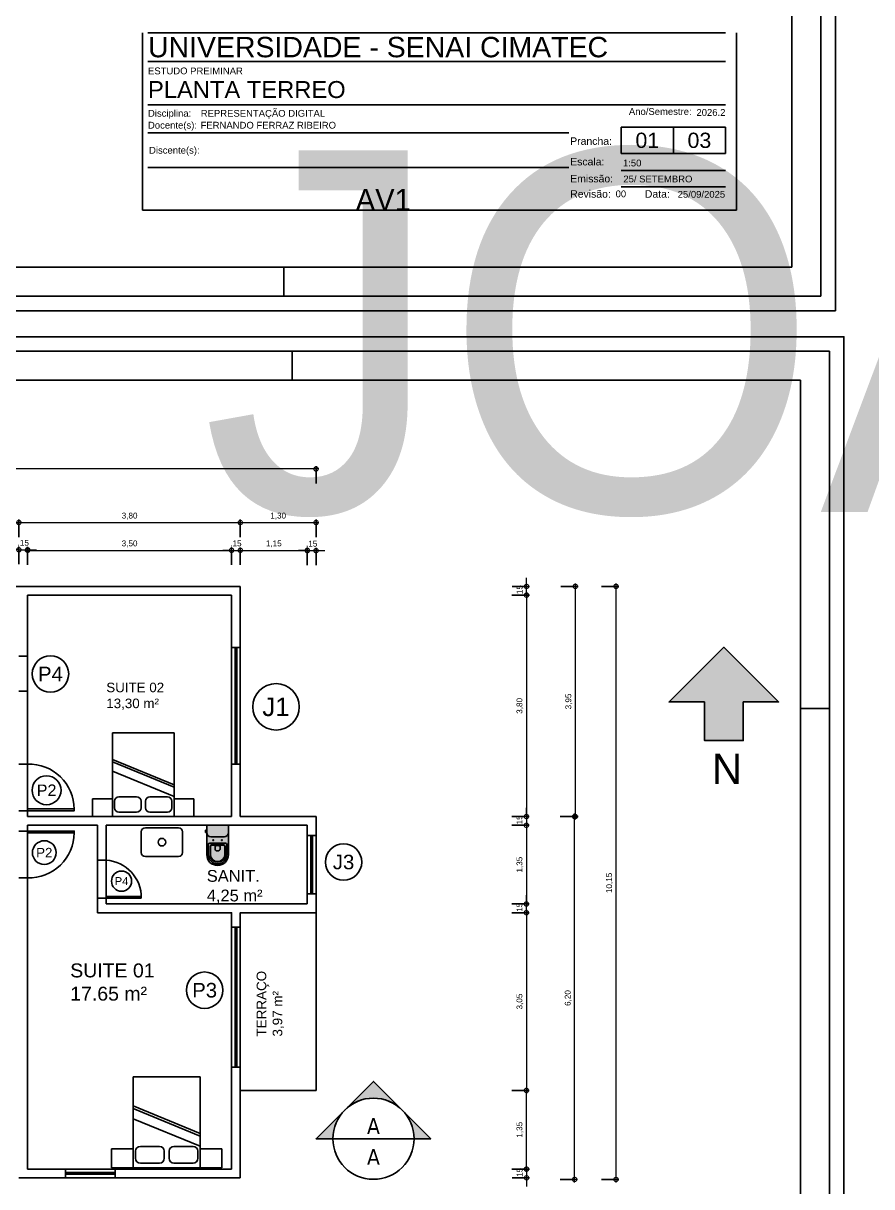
# Model space of a CAD drawing. Header units: metres. Extents: x 0 to 327, y 17 to 88.
# Drawn here: x 142.46 to 157.02, y 29.75 to 49.72 of the extents above; entities that cross this region are included whole.
import ezdxf
from ezdxf.enums import TextEntityAlignment as Align

# ---------------------------------------------------------------- set-up
doc = ezdxf.new("R2018")
doc.units = ezdxf.units.M
doc.header["$LTSCALE"] = 0.5
doc.linetypes.add('DIVIDE', pattern=[31.75, 12.7, -6.35, 0, -6.35, 0, -6.35])
doc.layers.add('0_MRG_AUX', color=7, linetype='Continuous', true_color=0xecbcd1, plot=False)
doc.layers.add('CAR_0', color=7, linetype='Continuous', true_color=0xff6b00, plot=False)
doc.layers.add('ARQ_COTA_AZUL', color=5, linetype='Continuous', lineweight=20, true_color=0x0000ff)
for name, color, linetype in [('ARQ_MOB 01', 1, 'Continuous'), ('ARQ_PROJ SUP', 1, 'DIVIDE'), ('ARQ_SAN 01', 1, 'Continuous'), ('ARQ_SAN 02', 2, 'Continuous'), ('ARQ_SIMB 01', 1, 'Continuous'), ('ARQ_TXT 01', 1, 'Continuous'), ('CAR_LINHAS_CINZA', 8, 'Continuous'), ('CAR_LINHAS_DESTAQUE', 3, 'Continuous'), ('CAR_TEXTO_CINZA', 8, 'Continuous'), ('CAR_TEXTO_PRETO', 1, 'Continuous'), ('DENTRO ESQUAD', 2, 'Continuous'), ('FORA ESQUAD', 30, 'Continuous'), ('MRG_EXTERNA', 1, 'Continuous'), ('MRG_INTERNA', 2, 'Continuous'), ('PAREDE', 5, 'Continuous'), ('SIMB_01', 1, 'Continuous'), ('SIMB_02', 2, 'Continuous'), ('SIMB_PREENCHIMENTO', 253, 'Continuous'), ('SIMB_TXT', 1, 'Continuous')]:
    doc.layers.add(name, color=color, linetype=linetype)
doc.styles.add('Annot_2.0mm', font='arial.ttf', dxfattribs={"height": 2})
doc.styles.add('Annot_3.5mm', font='arial.ttf', dxfattribs={"height": 3.5})
doc.styles.add('Arial', font='arial.ttf')
doc.styles.add('cota', font='arial.ttf')
doc.styles.add('SIMB', font='arial.ttf')
doc.styles.get("Standard").update_dxf_attribs({"font": 'arial.ttf'})
doc.styles.add('Tahoma', font='tahoma.ttf')
doc.dimstyles.new('Info 01 - annot', dxfattribs={"dimtxt": 2, "dimasz": 3, "dimexe": 1, "dimexo": 1, "dimgap": 1, "dimtad": 1, "dimzin": 4, "dimtxsty": 'cota', "dimblk": 'DOTSMALL', "dimcen": 2, "dimdle": 1, "dimclrd": 256, "dimclre": 256, "dimclrt": 1, "dimazin": 2, "dimtfac": 0.09, "dimtix": 1, "dimtmove": 2, "dimatfit": 2, "dimfxl": 5, "dimfxlon": 1, "dimtolj": 1, "dimtzin": 4, "dimlwd": -1, "dimarcsym": 1})

# ---------------------------------------------------------------- blocks, each defined once
blk = doc.blocks.new('FORMATO_A2mmD')
at = {"layer": '0_MRG_AUX'}
blk.add_lwpolyline([(5, -5), (5, 425), (-599, 425), (-599, -5)], close=True, dxfattribs=at)
at = {"layer": 'MRG_EXTERNA'}
blk.add_lwpolyline([(0, 0), (0, 420), (-594, 420), (-594, 0)], close=True, dxfattribs=at)
at = {"layer": 'MRG_INTERNA'}
for p, q in [((-185, 410), (-185, 420)), ((-185, 410), (-185, 420)), ((-10, 297), (0, 297)), ((-185, 10), (-185, 0)), ((-185, 10), (-185, 0))]:
    blk.add_line(p, q, dxfattribs=at)
blk.add_lwpolyline([(-569, 410), (-569, 10), (-10, 10), (-10, 410)], close=True, dxfattribs=at)
blk = doc.blocks.new('carimbo')
at = {"layer": 'CAR_0'}
for p, q in [((-0.175, 0), (-0.175, 0.05225)), ((0, 0), (0, 0.05225)), ((-0.175, 0), (0, 0))]:
    blk.add_line(p, q, dxfattribs=at)
at = {"layer": 'CAR_LINHAS_CINZA'}
for p, q in [((-0.17336, 0.05225), (-0.00329, 0.05225)), ((-0.17336, 0.04375), (-0.00329, 0.04375)), ((-0.00329, 0.031), (-0.17336, 0.031)), ((-0.04936, 0.02275), (-0.17336, 0.02275)), ((-0.04936, 0.0125), (-0.17336, 0.0125))]:
    blk.add_line(p, q, dxfattribs=at)
at = {"layer": 'CAR_LINHAS_DESTAQUE'}
for p, q in [((-0.00329, 0.02443), (-0.03396, 0.02443)), ((-0.03396, 0.01665), (-0.03396, 0.02443)), ((-0.01862, 0.01665), (-0.01862, 0.02443)), ((-0.00329, 0.01665), (-0.00329, 0.02443)), ((-0.00329, 0.01665), (-0.03396, 0.01665))]:
    blk.add_line(p, q, dxfattribs=at)
at = {"layer": 'CAR_TEXTO_CINZA'}
for p, q in [((-0.00329, 0.01165), (-0.03396, 0.01165)), ((-0.00329, 0.00685), (-0.03396, 0.00685))]:
    blk.add_line(p, q, dxfattribs=at)
at = {"layer": 'CAR_TEXTO_CINZA', "style": 'Arial'}
for s, height, p in [('Disciplina:', 0.002, (-0.17336, 0.0275)), ('Ano/Semestre:', 0.002, (-0.03171, 0.02803)), ('Docente(s):', 0.002, (-0.17336, 0.024)), ('Prancha: ', 0.0022, (-0.049, 0.01921)), ('Escala:', 0.0022, (-0.049, 0.01315)), ('Emissão:', 0.0022, (-0.049, 0.00815)), ('Revisão: ', 0.0022, (-0.049, 0.00365)), ('Data:', 0.0022, (-0.02701, 0.00365))]:
    blk.add_text(s, height=height, dxfattribs=at).set_placement(p)
blk.add_text('Discente(s):', height=0.002, dxfattribs=at).set_placement((-0.17305, 0.01762), align=Align.MIDDLE_LEFT)
at = {"layer": 'CAR_TEXTO_CINZA', "style": 'Arial', "flags": 8}
blk.add_attdef('FASE', (-0.17336, 0.04), '', height=0.002, dxfattribs=at)
blk.add_attdef('A/S', text='', height=0.002, dxfattribs=at).set_placement((-0.00329, 0.02776), align=Align.RIGHT)
at = {"layer": 'CAR_TEXTO_PRETO', "lineweight": 30, "flags": 104}
blk.add_attdef('TITULO_01', text='', height=0.003, dxfattribs=at).set_placement((-0.11218, 0.00625), align=Align.MIDDLE_CENTER)
at = {"layer": 'CAR_TEXTO_PRETO', "linetype": 'Continuous', "style": 'Arial', "flags": 8}
for tag, p, height in [('IES-CURSO', (-0.17336, 0.045), 0.006), ('NOME', (-0.17336, 0.033), 0.005)]:
    blk.add_attdef(tag, p, '', height=height, dxfattribs=at)
at = {"layer": 'CAR_TEXTO_PRETO', "style": 'Arial', "flags": 8}
for tag, p in [('DISCIPLINA', (-0.15782, 0.0275)), ('DOCENTE', (-0.15788, 0.024)), ('DATAEMISSÃO', (-0.03335, 0.00815)), ('REVN', (-0.03563, 0.00379))]:
    blk.add_attdef(tag, p, '', height=0.002, dxfattribs=at)
for tag, p in [('NUM', (-0.02629, 0.02054)), ('TOT', (-0.01095, 0.02054))]:
    blk.add_attdef(tag, text='', height=0.0045, dxfattribs=at).set_placement(p, align=Align.MIDDLE_CENTER)
at = {"layer": 'CAR_TEXTO_PRETO', "lineweight": 30, "flags": 104}
blk.add_attdef('DISCENTE', text='', height=0.002, dxfattribs=at).set_placement((-0.15757, 0.01762), align=Align.MIDDLE_LEFT)
at = {"layer": 'CAR_TEXTO_PRETO', "style": 'Arial'}
blk.add_attdef('ESCALA', (-0.03346, 0.01285), '', height=0.002, dxfattribs=at)
at = {"layer": 'CAR_TEXTO_PRETO', "style": 'Arial', "flags": 8}
blk.add_attdef('REVDATA', text='', height=0.002, dxfattribs=at).set_placement((-0.00337, 0.00365), align=Align.RIGHT)
blk = doc.blocks.new('_DotSmall')
at = {"color": 0, "linetype": 'ByBlock', "const_width": 0.5}
blk.add_lwpolyline([(-0.0625, 0, 1), (0.0625, 0, 1)], format="xyb", close=True, dxfattribs=at)
blk = doc.blocks.new('*D103')
at = {"layer": 'ARQ_COTA_AZUL', "lineweight": -2, "transparency": 16777216}
for p, q in [((133.381, 27.709), (133.381, 26.959)), ((147.481, 27.709), (147.481, 26.959))]:
    blk.add_line(p, q, dxfattribs=at)
at = {"layer": 'ARQ_COTA_AZUL', "transparency": 16777216}
blk.add_line((133.256, 27.084), (147.606, 27.084), dxfattribs=at)
at = {"layer": 'ARQ_COTA_AZUL', "transparency": 16777216, "xscale": 0.375, "yscale": 0.375, "zscale": 0.375, "rotation": 180}
blk.add_blockref('_DotSmall', (133.381, 27.084), dxfattribs=at)
at = {"layer": 'ARQ_COTA_AZUL', "transparency": 16777216, "xscale": 0.375, "yscale": 0.375, "zscale": 0.375}
blk.add_blockref('_DotSmall', (147.481, 27.084), dxfattribs=at)
at = {"layer": 'ARQ_COTA_AZUL', "color": 1, "transparency": 16777216, "insert": (140.431, 27.359), "char_height": 0.25, "attachment_point": 5, "style": 'cota'}
blk.add_mtext('\\A1;14,10', dxfattribs=at)
blk = doc.blocks.new('COD_ESQ')
at = {"layer": 'SIMB_02'}
blk.add_circle((0, 0), 2.5, dxfattribs=at)
at = {"layer": 'SIMB_TXT', "style": 'SIMB'}
blk.add_attdef('CDESQ', text='', height=2, dxfattribs=at).set_placement((0, 0), align=Align.MIDDLE_CENTER)
blk = doc.blocks.new('*U30')
h = blk.add_hatch(color=256)
edge = h.paths.add_edge_path()
edge.add_line((-6.35, 0), (-8.98, 0))
edge.add_line((-8.98, 0), (0, 8.98))
edge.add_line((0, 8.98), (8.98, 0))
edge.add_line((8.98, 0), (6.35, 0))
edge.add_arc((0, 0), 6.35, 0, 180)
blk.add_line((-6.35, 0), (6.35, 0))
for points in [[(-6.35, 0), (-8.98, 0), (0, 8.98), (8.98, 0), (6.35, 0, 1)], [(4.49, 4.49, 0.414214), (-4.49, 4.49), (0, 8.98), (4.49, 4.49)]]:
    blk.add_lwpolyline(points, format="xyb", close=True)
blk.add_circle((0, 0), 6.35)
at = {"style": 'Tahoma', "flags": 8}
blk.add_attdef('NÚMEROVISTA', text='', height=2.5, dxfattribs=at).set_placement((0, 0), align=Align.BOTTOM_CENTER)
blk.add_attdef('NÚMERODEFOLHAS', text='', height=2.5, dxfattribs=at).set_placement((0, -1.59), align=Align.TOP_CENTER)
blk = doc.blocks.new('norte')
at = {"layer": 'SIMB_PREENCHIMENTO'}
blk.add_hatch(color=256, dxfattribs=at).paths.add_polyline_path([(-6.36, -6.36), (-2.25, -6.36), (-2.25, -10.86), (2.25, -10.86), (2.25, -6.36), (6.36, -6.36), (0, 0)])
at = {"layer": 'SIMB_01'}
blk.add_lwpolyline([(-2.25, -6.36), (-6.36, -6.36), (0, 0), (6.36, -6.36), (2.25, -6.36), (2.25, -10.86), (-2.25, -10.86)], close=True, dxfattribs=at)
at = {"layer": 'SIMB_01', "insert": (-1.4, -12.39), "char_height": 3.5, "width": 3.7, "attachment_point": 1, "style": 'Annot_3.5mm'}
blk.add_mtext('N', dxfattribs=at)
blk = doc.blocks.new('CAMA 180')
at = {"layer": 'ARQ_MOB 01'}
for p, q in [((0.4, 1.15), (0, 1.15)), ((0, 0.7), (0, 1.15)), ((0.4, 0.7), (0.4, 1.15)), ((1.9, 0.7), (0, 0.7)), ((0, 0.7), (0, -0.7)), ((0.1, 0.15), (0.1, 0.55)), ((0.2, 0.65), (0.35, 0.65)), ((0.45, 0.15), (0.45, 0.55)), ((0.452, -0.7), (1.026, 0.7)), ((0.665, -0.7), (1.239, 0.7)), ((0.718, -0.7), (1.292, 0.7)), ((1.9, -0.7), (1.9, 0.7)), ((1.9, 0.7), (1.9, -0.7)), ((0.2, 0.05), (0.35, 0.05)), ((0.1, -0.15), (0.1, -0.55)), ((0.2, -0.05), (0.35, -0.05)), ((0.45, -0.15), (0.45, -0.55)), ((0, -0.7), (1.9, -0.7)), ((0, -0.7), (0, -1.15)), ((0.2, -0.65), (0.35, -0.65)), ((0.4, -0.7), (0.4, -1.15)), ((0, -1.15), (0.4, -1.15))]:
    blk.add_line(p, q, dxfattribs=at)
for centre, start, end in [((0.2, 0.55), 90, 180), ((0.35, 0.55), 0, 90), ((0.2, 0.15), 180, 270), ((0.35, 0.15), 270, 0), ((0.2, -0.15), 90, 180), ((0.35, -0.15), 0, 90), ((0.2, -0.55), 180, 270), ((0.35, -0.55), 270, 0)]:
    blk.add_arc(centre, 0.1, start, end, dxfattribs=at)
blk = doc.blocks.new('VASO_BELL')
at = {"true_color": 0xffffff}
h = blk.add_hatch(color=7, dxfattribs=at)
h.dxf.hatch_style = 1
edge = h.paths.add_edge_path()
edge.add_line((0, 0), (0.37, 0))
edge.add_line((0.37, 0), (0.37, -0.126))
edge.add_line((0.37, -0.126), (0.37, -0.505))
edge.add_arc((0.185, -0.505), 0.185, 180, 360, ccw=False)
edge.add_line((0, -0.505), (0, -0.126))
edge.add_line((0, -0.126), (0, 0))
h = blk.add_hatch(color=7, dxfattribs=at)
h.dxf.hatch_style = 1
h.paths.add_polyline_path([(-0.007, -0.086), (-0.022, -0.086), (-0.022, -0.121), (-0.007, -0.121)])
h = blk.add_hatch(color=7, dxfattribs=at)
h.dxf.hatch_style = 1
h.paths.add_polyline_path([(0, -0.089), (-0.007, -0.089), (-0.007, -0.117), (0, -0.117)])
at = {"layer": 'ARQ_SAN 01'}
for p, q in [((0.056, -0.361), (0.056, -0.505)), ((0.062, -0.361), (0.062, -0.505)), ((0.082, -0.336), (0.288, -0.336)), ((0.082, -0.342), (0.288, -0.342)), ((0.141, -0.353), (0.141, -0.406)), ((0.229, -0.353), (0.229, -0.406)), ((0.308, -0.361), (0.308, -0.505)), ((0.314, -0.361), (0.314, -0.505))]:
    blk.add_line(p, q, dxfattribs=at)
for centre in [(0.11, -0.255), (0.26, -0.255)]:
    blk.add_circle(centre, 0.0075, dxfattribs=at)
for centre, radius, start, end in [((0.082, -0.361), 0.025, 90, 180), ((0.082, -0.361), 0.019, 90, 180), ((0.191, -0.592), 0.244, 91.4264, 101.8331), ((0.179, -0.592), 0.244, 78.1669, 88.5736), ((0.288, -0.361), 0.025, 0, 90), ((0.288, -0.361), 0.019, 0, 90), ((0.185, -0.505), 0.129, 179.7773, 0.2227), ((0.185, -0.499), 0.123, 182.6006, 357.3994), ((0.168, -0.406), 0.027, 180, 229.1678), ((0.185, -0.386), 0.053, 229.1678, 310.8322), ((0.202, -0.406), 0.027, 310.8322, 0)]:
    blk.add_arc(centre, radius, start, end, dxfattribs=at)
at = {"layer": 'ARQ_SAN 02'}
for p, q in [((0, 0), (0, -0.126)), ((0, 0), (0.37, 0)), ((0.37, 0), (0.37, -0.126)), ((-0.022, -0.086), (-0.007, -0.086)), ((-0.022, -0.121), (-0.022, -0.086)), ((-0.022, -0.121), (-0.007, -0.121)), ((-0.007, -0.121), (-0.007, -0.086)), ((0, -0.089), (-0.007, -0.089)), ((0, -0.117), (-0.007, -0.117)), ((0, -0.505), (0, -0.126)), ((0.301, -0.195), (0.069, -0.195)), ((0.37, -0.505), (0.37, -0.126)), ((0.026, -0.331), (0.026, -0.505)), ((0.051, -0.306), (0.319, -0.306)), ((0.344, -0.331), (0.344, -0.505))]:
    blk.add_line(p, q, dxfattribs=at)
for centre, radius, start, end in [((0.069, -0.126), 0.069, 180, 270), ((0.301, -0.126), 0.069, 270, 0), ((0.051, -0.331), 0.025, 90, 180), ((0.319, -0.331), 0.025, 0, 90), ((0.185, -0.505), 0.185, 180, 0), ((0.185, -0.505), 0.159, 180, 0)]:
    blk.add_arc(centre, radius, start, end, dxfattribs=at)
blk = doc.blocks.new('PIA')
at = {"layer": 'ARQ_MOB 01'}
for p, q in [((-0.35, 0.2), (-0.35, -0.2)), ((-0.05, 0.25), (-0.3, 0.25)), ((0, 0.2), (0, -0.2)), ((-0.05, -0.25), (-0.3, -0.25))]:
    blk.add_line(p, q, dxfattribs=at)
blk.add_circle((-0.175, 0), 0.0461, dxfattribs=at)
for centre, start, end in [((-0.3, 0.2), 90, 180), ((-0.05, 0.2), 0, 90), ((-0.3, -0.2), 180, 270), ((-0.05, -0.2), 270, 0)]:
    blk.add_arc(centre, 0.05, start, end, dxfattribs=at)
blk = doc.blocks.new('*D124')
at = {"layer": 'ARQ_COTA_AZUL', "transparency": 16777216}
for p, q in [((151.094, 30.056), (151.094, 30.206)), ((151.094, 30.056), (151.094, 29.906)), ((151.094, 29.906), (151.094, 29.756))]:
    blk.add_line(p, q, dxfattribs=at)
at = {"layer": 'ARQ_COTA_AZUL', "lineweight": -2, "transparency": 16777216}
for p, q in [((150.844, 30.056), (151.144, 30.056)), ((150.844, 29.906), (151.144, 29.906))]:
    blk.add_line(p, q, dxfattribs=at)
at = {"layer": 'ARQ_COTA_AZUL', "transparency": 16777216, "xscale": 0.15, "yscale": 0.15, "zscale": 0.15}
for p, rotation in [((151.094, 30.056), 270), ((151.094, 29.906), 90)]:
    blk.add_blockref('_DotSmall', p, dxfattribs=dict(at, rotation=rotation))
at = {"layer": 'ARQ_COTA_AZUL', "color": 1, "transparency": 16777216, "insert": (150.984, 29.981), "char_height": 0.1, "attachment_point": 5, "rotation": 90, "style": 'cota'}
blk.add_mtext('\\A1;,15', dxfattribs=at)
blk = doc.blocks.new('*D114')
at = {"layer": 'ARQ_COTA_AZUL', "lineweight": -2, "transparency": 16777216}
for p, q in [((150.841, 31.406), (151.141, 31.406)), ((150.841, 30.056), (151.141, 30.056))]:
    blk.add_line(p, q, dxfattribs=at)
at = {"layer": 'ARQ_COTA_AZUL', "transparency": 16777216}
blk.add_line((151.091, 30.006), (151.091, 31.456), dxfattribs=at)
at = {"layer": 'ARQ_COTA_AZUL', "transparency": 16777216, "xscale": 0.15, "yscale": 0.15, "zscale": 0.15}
for p, rotation in [((151.091, 31.406), 90), ((151.091, 30.056), 270)]:
    blk.add_blockref('_DotSmall', p, dxfattribs=dict(at, rotation=rotation))
at = {"layer": 'ARQ_COTA_AZUL', "color": 1, "transparency": 16777216, "insert": (150.981, 30.731), "char_height": 0.1, "attachment_point": 5, "rotation": 90, "style": 'cota'}
blk.add_mtext('\\A1;1,35', dxfattribs=at)
blk = doc.blocks.new('*D115')
at = {"layer": 'ARQ_COTA_AZUL', "lineweight": -2, "transparency": 16777216}
for p, q in [((150.841, 34.456), (151.141, 34.456)), ((150.841, 31.406), (151.141, 31.406))]:
    blk.add_line(p, q, dxfattribs=at)
at = {"layer": 'ARQ_COTA_AZUL', "transparency": 16777216}
blk.add_line((151.091, 34.506), (151.091, 31.356), dxfattribs=at)
at = {"layer": 'ARQ_COTA_AZUL', "transparency": 16777216, "xscale": 0.15, "yscale": 0.15, "zscale": 0.15}
for p, rotation in [((151.091, 34.456), 90), ((151.091, 31.406), 270)]:
    blk.add_blockref('_DotSmall', p, dxfattribs=dict(at, rotation=rotation))
at = {"layer": 'ARQ_COTA_AZUL', "color": 1, "transparency": 16777216, "insert": (150.981, 32.931), "char_height": 0.1, "attachment_point": 5, "rotation": 90, "style": 'cota'}
blk.add_mtext('\\A1;3,05', dxfattribs=at)
blk = doc.blocks.new('*D116')
at = {"layer": 'ARQ_COTA_AZUL', "transparency": 16777216}
for p, q in [((151.091, 34.606), (151.091, 34.756)), ((151.091, 34.456), (151.091, 34.606)), ((151.091, 34.456), (151.091, 34.306))]:
    blk.add_line(p, q, dxfattribs=at)
at = {"layer": 'ARQ_COTA_AZUL', "lineweight": -2, "transparency": 16777216}
for p, q in [((150.841, 34.606), (151.141, 34.606)), ((150.841, 34.456), (151.141, 34.456))]:
    blk.add_line(p, q, dxfattribs=at)
at = {"layer": 'ARQ_COTA_AZUL', "transparency": 16777216, "xscale": 0.15, "yscale": 0.15, "zscale": 0.15}
for p, rotation in [((151.091, 34.606), 270), ((151.091, 34.456), 90)]:
    blk.add_blockref('_DotSmall', p, dxfattribs=dict(at, rotation=rotation))
at = {"layer": 'ARQ_COTA_AZUL', "color": 1, "transparency": 16777216, "insert": (150.981, 34.531), "char_height": 0.1, "attachment_point": 5, "rotation": 90, "style": 'cota'}
blk.add_mtext('\\A1;,15', dxfattribs=at)
blk = doc.blocks.new('*D117')
at = {"layer": 'ARQ_COTA_AZUL', "lineweight": -2, "transparency": 16777216}
for p, q in [((150.841, 35.956), (151.141, 35.956)), ((150.841, 34.606), (151.141, 34.606))]:
    blk.add_line(p, q, dxfattribs=at)
at = {"layer": 'ARQ_COTA_AZUL', "transparency": 16777216}
blk.add_line((151.091, 36.006), (151.091, 34.556), dxfattribs=at)
at = {"layer": 'ARQ_COTA_AZUL', "transparency": 16777216, "xscale": 0.15, "yscale": 0.15, "zscale": 0.15}
for p, rotation in [((151.091, 35.956), 90), ((151.091, 34.606), 270)]:
    blk.add_blockref('_DotSmall', p, dxfattribs=dict(at, rotation=rotation))
at = {"layer": 'ARQ_COTA_AZUL', "color": 1, "transparency": 16777216, "insert": (150.981, 35.281), "char_height": 0.1, "attachment_point": 5, "rotation": 90, "style": 'cota'}
blk.add_mtext('\\A1;1,35', dxfattribs=at)
blk = doc.blocks.new('*D118')
at = {"layer": 'ARQ_COTA_AZUL', "transparency": 16777216}
blk.add_line((151.091, 39.956), (151.091, 36.056), dxfattribs=at)
at = {"layer": 'ARQ_COTA_AZUL', "lineweight": -2, "transparency": 16777216}
for p, q in [((150.841, 39.906), (151.141, 39.906)), ((150.841, 36.106), (151.141, 36.106))]:
    blk.add_line(p, q, dxfattribs=at)
at = {"layer": 'ARQ_COTA_AZUL', "transparency": 16777216, "xscale": 0.15, "yscale": 0.15, "zscale": 0.15}
for p, rotation in [((151.091, 39.906), 90), ((151.091, 36.106), 270)]:
    blk.add_blockref('_DotSmall', p, dxfattribs=dict(at, rotation=rotation))
at = {"layer": 'ARQ_COTA_AZUL', "color": 1, "transparency": 16777216, "insert": (150.981, 38.006), "char_height": 0.1, "attachment_point": 5, "rotation": 90, "style": 'cota'}
blk.add_mtext('\\A1;3,80', dxfattribs=at)
blk = doc.blocks.new('*D119')
at = {"layer": 'ARQ_COTA_AZUL', "transparency": 16777216}
for p, q in [((151.091, 36.106), (151.091, 36.256)), ((151.091, 36.106), (151.091, 35.956)), ((151.091, 35.956), (151.091, 35.806))]:
    blk.add_line(p, q, dxfattribs=at)
at = {"layer": 'ARQ_COTA_AZUL', "lineweight": -2, "transparency": 16777216}
for p, q in [((150.841, 36.106), (151.141, 36.106)), ((150.841, 35.956), (151.141, 35.956))]:
    blk.add_line(p, q, dxfattribs=at)
at = {"layer": 'ARQ_COTA_AZUL', "transparency": 16777216, "xscale": 0.15, "yscale": 0.15, "zscale": 0.15}
for p, rotation in [((151.091, 36.106), 270), ((151.091, 35.956), 90)]:
    blk.add_blockref('_DotSmall', p, dxfattribs=dict(at, rotation=rotation))
at = {"layer": 'ARQ_COTA_AZUL', "color": 1, "transparency": 16777216, "insert": (150.981, 36.031), "char_height": 0.1, "attachment_point": 5, "rotation": 90, "style": 'cota'}
blk.add_mtext('\\A1;,15', dxfattribs=at)
blk = doc.blocks.new('*D120')
at = {"layer": 'ARQ_COTA_AZUL', "transparency": 16777216}
for p, q in [((151.094, 40.056), (151.094, 40.206)), ((151.094, 39.906), (151.094, 40.056)), ((151.094, 39.906), (151.094, 39.756))]:
    blk.add_line(p, q, dxfattribs=at)
at = {"layer": 'ARQ_COTA_AZUL', "lineweight": -2, "transparency": 16777216}
for p, q in [((150.844, 40.056), (151.144, 40.056)), ((150.844, 39.906), (151.144, 39.906))]:
    blk.add_line(p, q, dxfattribs=at)
at = {"layer": 'ARQ_COTA_AZUL', "transparency": 16777216, "xscale": 0.15, "yscale": 0.15, "zscale": 0.15}
for p, rotation in [((151.094, 40.056), 270), ((151.094, 39.906), 90)]:
    blk.add_blockref('_DotSmall', p, dxfattribs=dict(at, rotation=rotation))
at = {"layer": 'ARQ_COTA_AZUL', "color": 1, "transparency": 16777216, "insert": (150.984, 39.981), "char_height": 0.1, "attachment_point": 5, "rotation": 90, "style": 'cota'}
blk.add_mtext('\\A1;,15', dxfattribs=at)
blk = doc.blocks.new('*D121')
at = {"layer": 'ARQ_COTA_AZUL', "transparency": 16777216}
blk.add_line((151.919, 29.828), (151.919, 36.156), dxfattribs=at)
at = {"layer": 'ARQ_COTA_AZUL', "lineweight": -2, "transparency": 16777216}
for p, q in [((151.669, 36.106), (151.969, 36.106)), ((151.669, 29.878), (151.969, 29.878))]:
    blk.add_line(p, q, dxfattribs=at)
at = {"layer": 'ARQ_COTA_AZUL', "transparency": 16777216, "xscale": 0.15, "yscale": 0.15, "zscale": 0.15}
for p, rotation in [((151.919, 36.106), 90), ((151.919, 29.878), 270)]:
    blk.add_blockref('_DotSmall', p, dxfattribs=dict(at, rotation=rotation))
at = {"layer": 'ARQ_COTA_AZUL', "color": 1, "transparency": 16777216, "insert": (151.809, 32.992), "char_height": 0.1, "attachment_point": 5, "rotation": 90, "style": 'cota'}
blk.add_mtext('\\A1;6,20', dxfattribs=at)
blk = doc.blocks.new('*D122')
at = {"layer": 'ARQ_COTA_AZUL', "lineweight": -2, "transparency": 16777216}
for p, q in [((151.68, 40.056), (151.98, 40.056)), ((151.68, 36.106), (151.98, 36.106))]:
    blk.add_line(p, q, dxfattribs=at)
at = {"layer": 'ARQ_COTA_AZUL', "transparency": 16777216}
blk.add_line((151.93, 40.106), (151.93, 36.056), dxfattribs=at)
at = {"layer": 'ARQ_COTA_AZUL', "transparency": 16777216, "xscale": 0.15, "yscale": 0.15, "zscale": 0.15}
for p, rotation in [((151.93, 40.056), 90), ((151.93, 36.106), 270)]:
    blk.add_blockref('_DotSmall', p, dxfattribs=dict(at, rotation=rotation))
at = {"layer": 'ARQ_COTA_AZUL', "color": 1, "transparency": 16777216, "insert": (151.82, 38.081), "char_height": 0.1, "attachment_point": 5, "rotation": 90, "style": 'cota'}
blk.add_mtext('\\A1;3,95', dxfattribs=at)
blk = doc.blocks.new('*D123')
at = {"layer": 'ARQ_COTA_AZUL', "lineweight": -2, "transparency": 16777216}
for p, q in [((152.379, 40.056), (152.679, 40.056)), ((152.379, 29.878), (152.679, 29.878))]:
    blk.add_line(p, q, dxfattribs=at)
at = {"layer": 'ARQ_COTA_AZUL', "transparency": 16777216}
blk.add_line((152.629, 29.828), (152.629, 40.106), dxfattribs=at)
at = {"layer": 'ARQ_COTA_AZUL', "transparency": 16777216, "xscale": 0.15, "yscale": 0.15, "zscale": 0.15}
for p, rotation in [((152.629, 40.056), 90), ((152.629, 29.878), 270)]:
    blk.add_blockref('_DotSmall', p, dxfattribs=dict(at, rotation=rotation))
at = {"layer": 'ARQ_COTA_AZUL', "color": 1, "transparency": 16777216, "insert": (152.519, 34.967), "char_height": 0.1, "width": 0.32103, "attachment_point": 5, "rotation": 90, "style": 'cota'}
blk.add_mtext('\\A1;10,15', dxfattribs=at)
blk = doc.blocks.new('*D142')
at = {"layer": 'ARQ_COTA_AZUL', "transparency": 16777216}
for p, q in [((131.094, 30.056), (131.094, 30.206)), ((131.094, 30.056), (131.094, 29.906)), ((131.094, 29.906), (131.094, 29.756))]:
    blk.add_line(p, q, dxfattribs=at)
at = {"layer": 'ARQ_COTA_AZUL', "lineweight": -2, "transparency": 16777216}
for p, q in [((131.344, 30.056), (131.044, 30.056)), ((131.344, 29.906), (131.044, 29.906))]:
    blk.add_line(p, q, dxfattribs=at)
at = {"layer": 'ARQ_COTA_AZUL', "transparency": 16777216, "xscale": 0.15, "yscale": 0.15, "zscale": 0.15}
for p, rotation in [((131.094, 30.056), 270), ((131.094, 29.906), 90)]:
    blk.add_blockref('_DotSmall', p, dxfattribs=dict(at, rotation=rotation))
at = {"layer": 'ARQ_COTA_AZUL', "color": 1, "transparency": 16777216, "insert": (130.984, 29.981), "char_height": 0.1, "attachment_point": 5, "rotation": 90, "style": 'cota'}
blk.add_mtext('\\A1;,15', dxfattribs=at)
blk = doc.blocks.new('*D158')
at = {"layer": 'ARQ_COTA_AZUL', "lineweight": -2, "transparency": 16777216}
for p, q in [((129.232, 40.056), (128.932, 40.056)), ((129.232, 29.878), (128.932, 29.878))]:
    blk.add_line(p, q, dxfattribs=at)
at = {"layer": 'ARQ_COTA_AZUL', "transparency": 16777216}
blk.add_line((128.982, 40.106), (128.982, 29.828), dxfattribs=at)
at = {"layer": 'ARQ_COTA_AZUL', "transparency": 16777216, "xscale": 0.15, "yscale": 0.15, "zscale": 0.15}
for p, rotation in [((128.982, 40.056), 90), ((128.982, 29.878), 270)]:
    blk.add_blockref('_DotSmall', p, dxfattribs=dict(at, rotation=rotation))
at = {"layer": 'ARQ_COTA_AZUL', "color": 1, "transparency": 16777216, "insert": (128.872, 34.967), "char_height": 0.1, "attachment_point": 5, "rotation": 90, "style": 'cota'}
blk.add_mtext('\\A1;10,15', dxfattribs=at)
blk = doc.blocks.new('*D165')
at = {"layer": 'ARQ_COTA_AZUL', "lineweight": -2, "transparency": 16777216}
for p, q in [((142.381, 40.435), (142.381, 40.735)), ((142.531, 40.435), (142.531, 40.735))]:
    blk.add_line(p, q, dxfattribs=at)
at = {"layer": 'ARQ_COTA_AZUL', "transparency": 16777216}
for p, q in [((142.381, 40.685), (142.231, 40.685)), ((142.381, 40.685), (142.531, 40.685)), ((142.531, 40.685), (142.681, 40.685))]:
    blk.add_line(p, q, dxfattribs=at)
at = {"layer": 'ARQ_COTA_AZUL', "transparency": 16777216, "xscale": 0.15, "yscale": 0.15, "zscale": 0.15}
blk.add_blockref('_DotSmall', (142.381, 40.685), dxfattribs=at)
at = {"layer": 'ARQ_COTA_AZUL', "transparency": 16777216, "xscale": 0.15, "yscale": 0.15, "zscale": 0.15, "rotation": 180}
blk.add_blockref('_DotSmall', (142.531, 40.685), dxfattribs=at)
at = {"layer": 'ARQ_COTA_AZUL', "color": 1, "transparency": 16777216, "insert": (142.456, 40.795), "char_height": 0.1, "attachment_point": 5, "style": 'cota'}
blk.add_mtext('\\A1;,15', dxfattribs=at)
blk = doc.blocks.new('*D166')
at = {"layer": 'ARQ_COTA_AZUL', "transparency": 16777216}
blk.add_line((142.481, 40.675), (146.081, 40.675), dxfattribs=at)
at = {"layer": 'ARQ_COTA_AZUL', "lineweight": -2, "transparency": 16777216}
for p, q in [((142.531, 40.425), (142.531, 40.725)), ((146.031, 40.425), (146.031, 40.725))]:
    blk.add_line(p, q, dxfattribs=at)
at = {"layer": 'ARQ_COTA_AZUL', "transparency": 16777216, "xscale": 0.15, "yscale": 0.15, "zscale": 0.15, "rotation": 180}
blk.add_blockref('_DotSmall', (142.531, 40.675), dxfattribs=at)
at = {"layer": 'ARQ_COTA_AZUL', "transparency": 16777216, "xscale": 0.15, "yscale": 0.15, "zscale": 0.15}
blk.add_blockref('_DotSmall', (146.031, 40.675), dxfattribs=at)
at = {"layer": 'ARQ_COTA_AZUL', "color": 1, "transparency": 16777216, "insert": (144.281, 40.785), "char_height": 0.1, "attachment_point": 5, "style": 'cota'}
blk.add_mtext('\\A1;3,50', dxfattribs=at)
blk = doc.blocks.new('*D167')
at = {"layer": 'ARQ_COTA_AZUL', "transparency": 16777216}
for p, q in [((146.031, 40.675), (145.881, 40.675)), ((146.031, 40.675), (146.181, 40.675)), ((146.181, 40.675), (146.331, 40.675))]:
    blk.add_line(p, q, dxfattribs=at)
at = {"layer": 'ARQ_COTA_AZUL', "lineweight": -2, "transparency": 16777216}
for p, q in [((146.031, 40.425), (146.031, 40.725)), ((146.181, 40.425), (146.181, 40.725))]:
    blk.add_line(p, q, dxfattribs=at)
at = {"layer": 'ARQ_COTA_AZUL', "transparency": 16777216, "xscale": 0.15, "yscale": 0.15, "zscale": 0.15}
blk.add_blockref('_DotSmall', (146.031, 40.675), dxfattribs=at)
at = {"layer": 'ARQ_COTA_AZUL', "transparency": 16777216, "xscale": 0.15, "yscale": 0.15, "zscale": 0.15, "rotation": 180}
blk.add_blockref('_DotSmall', (146.181, 40.675), dxfattribs=at)
at = {"layer": 'ARQ_COTA_AZUL', "color": 1, "transparency": 16777216, "insert": (146.106, 40.785), "char_height": 0.1, "attachment_point": 5, "style": 'cota'}
blk.add_mtext('\\A1;,15', dxfattribs=at)
blk = doc.blocks.new('*D168')
at = {"layer": 'ARQ_COTA_AZUL', "transparency": 16777216}
blk.add_line((146.131, 41.152), (147.531, 41.152), dxfattribs=at)
at = {"layer": 'ARQ_COTA_AZUL', "lineweight": -2, "transparency": 16777216}
for p, q in [((146.181, 40.902), (146.181, 41.202)), ((147.481, 40.902), (147.481, 41.202))]:
    blk.add_line(p, q, dxfattribs=at)
at = {"layer": 'ARQ_COTA_AZUL', "transparency": 16777216, "xscale": 0.15, "yscale": 0.15, "zscale": 0.15, "rotation": 180}
blk.add_blockref('_DotSmall', (146.181, 41.152), dxfattribs=at)
at = {"layer": 'ARQ_COTA_AZUL', "transparency": 16777216, "xscale": 0.15, "yscale": 0.15, "zscale": 0.15}
blk.add_blockref('_DotSmall', (147.481, 41.152), dxfattribs=at)
at = {"layer": 'ARQ_COTA_AZUL', "color": 1, "transparency": 16777216, "insert": (146.831, 41.262), "char_height": 0.1, "attachment_point": 5, "style": 'cota'}
blk.add_mtext('\\A1;1,30', dxfattribs=at)
blk = doc.blocks.new('*D169')
at = {"layer": 'ARQ_COTA_AZUL', "transparency": 16777216}
blk.add_line((146.131, 40.675), (147.381, 40.675), dxfattribs=at)
at = {"layer": 'ARQ_COTA_AZUL', "lineweight": -2, "transparency": 16777216}
for p, q in [((146.181, 40.425), (146.181, 40.725)), ((147.331, 40.425), (147.331, 40.725))]:
    blk.add_line(p, q, dxfattribs=at)
at = {"layer": 'ARQ_COTA_AZUL', "transparency": 16777216, "xscale": 0.15, "yscale": 0.15, "zscale": 0.15, "rotation": 180}
blk.add_blockref('_DotSmall', (146.181, 40.675), dxfattribs=at)
at = {"layer": 'ARQ_COTA_AZUL', "transparency": 16777216, "xscale": 0.15, "yscale": 0.15, "zscale": 0.15}
blk.add_blockref('_DotSmall', (147.331, 40.675), dxfattribs=at)
at = {"layer": 'ARQ_COTA_AZUL', "color": 1, "transparency": 16777216, "insert": (146.756, 40.785), "char_height": 0.1, "attachment_point": 5, "style": 'cota'}
blk.add_mtext('\\A1;1,15', dxfattribs=at)
blk = doc.blocks.new('*D170')
at = {"layer": 'ARQ_COTA_AZUL', "transparency": 16777216}
for p, q in [((147.331, 40.67), (147.181, 40.67)), ((147.331, 40.67), (147.481, 40.67)), ((147.481, 40.67), (147.631, 40.67))]:
    blk.add_line(p, q, dxfattribs=at)
at = {"layer": 'ARQ_COTA_AZUL', "lineweight": -2, "transparency": 16777216}
for p, q in [((147.331, 40.42), (147.331, 40.72)), ((147.481, 40.42), (147.481, 40.72))]:
    blk.add_line(p, q, dxfattribs=at)
at = {"layer": 'ARQ_COTA_AZUL', "transparency": 16777216, "xscale": 0.15, "yscale": 0.15, "zscale": 0.15}
blk.add_blockref('_DotSmall', (147.331, 40.67), dxfattribs=at)
at = {"layer": 'ARQ_COTA_AZUL', "transparency": 16777216, "xscale": 0.15, "yscale": 0.15, "zscale": 0.15, "rotation": 180}
blk.add_blockref('_DotSmall', (147.481, 40.67), dxfattribs=at)
at = {"layer": 'ARQ_COTA_AZUL', "color": 1, "transparency": 16777216, "insert": (147.406, 40.78), "char_height": 0.1, "attachment_point": 5, "style": 'cota'}
blk.add_mtext('\\A1;,15', dxfattribs=at)
blk = doc.blocks.new('*D171')
at = {"layer": 'ARQ_COTA_AZUL', "transparency": 16777216}
blk.add_line((142.331, 41.152), (146.231, 41.152), dxfattribs=at)
at = {"layer": 'ARQ_COTA_AZUL', "lineweight": -2, "transparency": 16777216}
for p, q in [((142.381, 40.902), (142.381, 41.202)), ((146.181, 40.902), (146.181, 41.202))]:
    blk.add_line(p, q, dxfattribs=at)
at = {"layer": 'ARQ_COTA_AZUL', "transparency": 16777216, "xscale": 0.15, "yscale": 0.15, "zscale": 0.15, "rotation": 180}
blk.add_blockref('_DotSmall', (142.381, 41.152), dxfattribs=at)
at = {"layer": 'ARQ_COTA_AZUL', "transparency": 16777216, "xscale": 0.15, "yscale": 0.15, "zscale": 0.15}
blk.add_blockref('_DotSmall', (146.181, 41.152), dxfattribs=at)
at = {"layer": 'ARQ_COTA_AZUL', "color": 1, "transparency": 16777216, "insert": (144.281, 41.262), "char_height": 0.1, "attachment_point": 5, "style": 'cota'}
blk.add_mtext('\\A1;3,80', dxfattribs=at)
blk = doc.blocks.new('*D173')
at = {"layer": 'ARQ_COTA_AZUL', "transparency": 16777216}
blk.add_line((147.531, 42.072), (133.331, 42.072), dxfattribs=at)
at = {"layer": 'ARQ_COTA_AZUL', "lineweight": -2, "transparency": 16777216}
for p, q in [((133.381, 41.822), (133.381, 42.122)), ((147.481, 41.822), (147.481, 42.122))]:
    blk.add_line(p, q, dxfattribs=at)
at = {"layer": 'ARQ_COTA_AZUL', "transparency": 16777216, "xscale": 0.15, "yscale": 0.15, "zscale": 0.15, "rotation": 180}
blk.add_blockref('_DotSmall', (133.381, 42.072), dxfattribs=at)
at = {"layer": 'ARQ_COTA_AZUL', "transparency": 16777216, "xscale": 0.15, "yscale": 0.15, "zscale": 0.15}
blk.add_blockref('_DotSmall', (147.481, 42.072), dxfattribs=at)
at = {"layer": 'ARQ_COTA_AZUL', "color": 1, "transparency": 16777216, "insert": (140.431, 42.182), "char_height": 0.1, "attachment_point": 5, "style": 'cota'}
blk.add_mtext('\\A1;14,10', dxfattribs=at)

msp = doc.modelspace()

# ---------------------------------------------------------------- linework, layer by layer
for points in [[(146.091, 39.006), (146.121, 39.006)], [(146.091, 37.006), (146.121, 37.006)], [(142.531, 35.856), (142.531, 35.826)]]:
    msp.add_lwpolyline(points)
at = {"layer": 'ARQ_PROJ SUP'}
for points in [[(147.391, 35.781), (147.391, 34.781)], [(147.421, 35.781), (147.421, 34.781)]]:
    msp.add_lwpolyline(points, dxfattribs=at)
at = {"layer": 'ARQ_SIMB 01'}
for points in [[(142.531, 38.856), (142.531, 38.256)], [(142.531, 37.006), (142.531, 36.236)], [(142.531, 35.826), (142.531, 35.056)], [(143.731, 35.356), (143.731, 34.706)], [(143.881, 35.356), (143.881, 34.736)]]:
    msp.add_lwpolyline(points, dxfattribs=at)
for centre, radius, start, end in [((142.556, 36.231), 0.775, 0.3444, 91.845), ((142.556, 35.83), 0.775, 268.155, 359.6556), ((143.845, 34.721), 0.636, 358.6486, 86.7702)]:
    msp.add_arc(centre, radius, start, end, dxfattribs=at)
at = {"layer": 'DENTRO ESQUAD'}
for points in [[(146.091, 37.006), (146.091, 39.006)], [(146.121, 37.006), (146.121, 39.006)], [(146.091, 31.806), (146.091, 34.206)], [(146.121, 31.806), (146.121, 34.206)], [(144.031, 29.996), (143.181, 29.996)], [(143.181, 29.966), (144.031, 29.966)]]:
    msp.add_lwpolyline(points, dxfattribs=at)
at = {"layer": 'FORA ESQUAD'}
for points in [[(146.031, 39.006), (146.031, 37.006)], [(146.181, 39.006), (146.181, 37.006)], [(144.481, 34.706), (144.481, 34.736), (143.881, 34.736)], [(143.881, 34.736), (143.881, 34.706)], [(143.881, 34.706), (144.481, 34.706)], [(146.031, 34.206), (146.031, 31.806)], [(146.181, 34.206), (146.181, 31.806)], [(143.181, 30.056), (144.031, 30.056)], [(143.181, 29.906), (144.031, 29.906)]]:
    msp.add_lwpolyline(points, dxfattribs=at)
for points in [[(142.531, 36.236), (143.331, 36.236), (143.331, 36.206), (142.531, 36.206)], [(142.531, 35.826), (143.331, 35.826), (143.331, 35.856), (142.531, 35.856)]]:
    msp.add_lwpolyline(points, close=True, dxfattribs=at)
at = {"layer": 'PAREDE'}
for p, q in [((142.381, 38.856), (142.531, 38.856)), ((142.381, 38.256), (142.531, 38.256)), ((142.381, 37.006), (142.531, 37.006)), ((142.381, 36.206), (142.531, 36.206)), ((142.531, 36.106), (142.531, 36.206)), ((142.381, 35.856), (142.531, 35.856)), ((142.381, 35.056), (142.531, 35.056))]:
    msp.add_line(p, q, dxfattribs=at)
for points in [[(140.731, 40.056), (146.181, 40.056)], [(146.181, 40.056), (146.181, 39.006)], [(146.031, 39.906), (142.531, 39.906)], [(142.531, 39.906), (142.531, 38.856)], [(146.031, 39.906), (146.031, 39.006)], [(146.031, 39.006), (146.181, 39.006)], [(142.531, 38.256), (142.531, 37.006)], [(146.031, 37.006), (146.181, 37.006)], [(146.031, 37.006), (146.031, 36.106)], [(146.181, 37.006), (146.181, 36.106)], [(142.531, 36.236), (142.531, 36.206)], [(146.031, 36.106), (142.531, 36.106)], [(142.531, 35.956), (143.731, 35.956)], [(142.531, 35.956), (142.531, 35.826)], [(143.731, 35.956), (143.731, 35.356)], [(143.881, 35.956), (143.881, 35.356)], [(146.181, 35.956), (143.881, 35.956)], [(146.181, 36.106), (147.481, 36.106)], [(146.181, 35.956), (147.331, 35.956)], [(147.331, 35.956), (147.331, 35.781)], [(147.481, 36.106), (147.481, 35.781)], [(147.331, 35.781), (147.481, 35.781)], [(147.331, 35.781), (147.331, 34.781)], [(147.481, 34.781), (147.481, 35.781)], [(143.731, 35.356), (143.881, 35.356)], [(142.531, 35.056), (142.531, 33.006), (142.531, 30.056)], [(147.331, 34.781), (147.481, 34.781)], [(147.331, 34.781), (147.331, 34.606)], [(147.481, 34.781), (147.481, 34.456)], [(143.731, 34.456), (143.731, 34.706)], [(143.731, 34.706), (143.881, 34.706)], [(143.881, 34.606), (143.881, 34.706)], [(143.881, 34.606), (147.331, 34.606)], [(147.331, 34.606), (146.181, 34.606)], [(143.731, 34.456), (146.031, 34.456), (146.031, 34.206)], [(147.481, 34.456), (146.181, 34.456), (146.181, 34.206)], [(147.481, 34.456), (147.481, 31.406)], [(146.031, 34.206), (146.181, 34.206)], [(146.181, 31.806), (146.031, 31.806)], [(146.031, 31.806), (146.031, 31.406)], [(146.181, 31.806), (146.181, 31.406)], [(146.031, 31.406), (146.031, 30.056)], [(147.481, 31.406), (146.181, 31.406)], [(146.181, 31.406), (146.181, 29.906)], [(143.181, 30.056), (142.531, 30.056)], [(143.181, 29.996), (143.181, 29.966), (143.181, 29.906), (143.181, 30.056)], [(146.031, 30.056), (144.031, 30.056)], [(144.031, 29.996), (144.031, 29.966), (144.031, 29.906), (144.031, 30.056)], [(143.181, 29.906), (142.381, 29.906)], [(146.181, 29.906), (144.031, 29.906)]]:
    msp.add_lwpolyline(points, dxfattribs=at)

# ---------------------------------------------------------------- block references
at = {"xscale": 0.04983061634150805, "yscale": 0.04983061634150805, "zscale": 0.04983061634150805}
for p in [(156.144, 45.037), (156.292, 23.163)]:
    msp.add_blockref('FORMATO_A2mmD', p, dxfattribs=at)
ref = msp.add_blockref('carimbo', (154.698, 46.515), dxfattribs=dict(xscale=58.26757068096401, yscale=58.26757068096401, zscale=58.26757068096401))
ref.add_attrib('FASE', 'ESTUDO PREIMINAR', (144.597, 48.845), dxfattribs={"layer": 'CAR_TEXTO_CINZA', "height": 0.11654, "style": 'Arial'})
ref.add_attrib('NOME', 'PLANTA TERREO', (144.597, 48.438), dxfattribs={"layer": 'CAR_TEXTO_CINZA', "color": 7, "linetype": 'Continuous', "height": 0.29134, "style": 'Arial'})
ref.add_attrib('DISCIPLINA', 'REPRESENTAÇÃO DIGITAL', (145.502, 48.117), dxfattribs={"layer": 'CAR_TEXTO_CINZA', "height": 0.11654, "style": 'Arial'})
ref.add_attrib('DOCENTE', 'FERNANDO FERRAZ RIBEIRO', (145.499, 47.913), dxfattribs={"layer": 'CAR_TEXTO_CINZA', "height": 0.11654, "style": 'Arial'})
lines = msp.add_mtext('AV1', dxfattribs={"layer": 'CAR_TEXTO_CINZA', "color": 7, "insert": (148.162, 46.879), "char_height": 0.3745, "attachment_point": 1})
ref.add_attrib('TITULO_01', '', (148.162, 46.879), dxfattribs={"flags": 104}).embed_mtext(lines)
ref.add_attrib('ESCALA', '1:50', (152.748, 47.264), dxfattribs={"layer": 'CAR_TEXTO_CINZA', "color": 3, "height": 0.1165, "style": 'Arial'})
ref.add_attrib('DATAEMISSÃO', '25/ SETEMBRO', (152.755, 46.99), dxfattribs={"layer": 'CAR_TEXTO_CINZA', "height": 0.11654, "style": 'Arial'})
ref.add_attrib('NUM', '01', dxfattribs={"layer": 'CAR_TEXTO_CINZA', "color": 7, "height": 0.2622, "style": 'Arial'}).set_placement((153.166, 47.712), align=Align.MIDDLE_CENTER)
ref.add_attrib('TOT', '03', dxfattribs={"layer": 'CAR_TEXTO_CINZA', "color": 7, "height": 0.2622, "style": 'Arial'}).set_placement((154.06, 47.712), align=Align.MIDDLE_CENTER)
ref.add_attrib('REVN', '00', (152.622, 46.735), dxfattribs={"layer": 'CAR_TEXTO_CINZA', "height": 0.1165, "style": 'Arial'})
ref.add_attrib('REVDATA', '25/09/2025', dxfattribs={"layer": 'CAR_TEXTO_CINZA', "height": 0.1165, "style": 'Arial'}).set_placement((154.502, 46.727), align=Align.RIGHT)
ref.add_attrib('IES-CURSO', 'UNIVERSIDADE - SENAI CIMATEC', (144.597, 49.137), dxfattribs={"layer": 'CAR_TEXTO_CINZA', "color": 7, "linetype": 'Continuous', "height": 0.34961, "style": 'Arial'})
ref.add_attrib('A/S', '2026.2', dxfattribs={"layer": 'CAR_TEXTO_CINZA', "height": 0.1165, "style": 'Arial'}).set_placement((154.507, 48.132), align=Align.RIGHT)
lines = msp.add_mtext('JOÃO VICTOR ARAUJO E JOAQUIM SETUBAL', dxfattribs={"layer": 'CAR_TEXTO_CINZA', "insert": (145.517, 47.542), "char_height": 6.20928, "attachment_point": 1})
ref.add_attrib('DISCENTE', '', (145.517, 47.542), dxfattribs={"flags": 104}).embed_mtext(lines)
at = {"layer": 'ARQ_MOB 01', "rotation": 90}
for p, xscale, yscale, zscale in [((144.515, 36.106), 0.7572566136130046, 0.7572566136130046, 0.7572566136130046), ((144.918, 30.076), 0.8230116101179781, 0.8230116101179781, 0.8230116101179781)]:
    msp.add_blockref('CAMA 180', p, dxfattribs=dict(at, xscale=xscale, yscale=yscale, zscale=zscale))
at = {"layer": 'ARQ_PROJ SUP', "xscale": 0.147627440003073, "yscale": 0.147627440003073, "zscale": 0.147627440003073}
msp.add_blockref('norte', (154.48, 39.012), dxfattribs=at)
at = {"layer": 'ARQ_SAN 01'}
msp.add_blockref('VASO_BELL', (145.606, 35.956), dxfattribs=at)
at = {"layer": 'ARQ_SAN 02', "xscale": 1.418279512814479, "yscale": 1.418279512814479, "zscale": 1.418279512814479, "rotation": 90}
msp.add_blockref('PIA', (144.835, 35.915), dxfattribs=at)
at = {"layer": 'ARQ_SIMB 01'}
ref = msp.add_blockref('*U30', (148.466, 30.577), dxfattribs=dict(at, xscale=0.1096452387091831, yscale=0.1096452387091831, zscale=0.1096452387091831))
ref.add_attrib('NÚMEROVISTA', 'A', dxfattribs={"layer": '0', "height": 0.274, "style": 'Tahoma'}).set_placement((148.466, 30.577), align=Align.BOTTOM_CENTER)
ref.add_attrib('NÚMERODEFOLHAS', 'A', dxfattribs={"layer": '0', "height": 0.274, "style": 'Tahoma'}).set_placement((148.466, 30.403), align=Align.TOP_CENTER)
at = {"layer": 'PAREDE'}
for p, xscale, yscale, zscale, values in [((142.923, 38.553), 0.125, 0.125, 0.125, {'CDESQ': 'P4'}), ((146.794, 37.99), 0.1593203685854259, 0.1593203685854259, 0.1593203685854259, {'CDESQ': 'J1'}), ((142.856, 36.557), 0.09934986470420235, 0.09934986470420235, 0.09934986470420235, {'CDESQ': 'P2'}), ((142.817, 35.487), 0.0815614497003844, 0.0815614497003844, 0.0815614497003844, {'CDESQ': 'P2'}), ((147.953, 35.326), 0.125, 0.125, 0.125, {'CDESQ': 'J3'}), ((144.143, 34.998), 0.06920930311316624, 0.06920930311316624, 0.06920930311316624, {'CDESQ': 'P4'}), ((145.569, 33.126), 0.125, 0.125, 0.125, {'CDESQ': 'P3'})]:
    msp.add_blockref('COD_ESQ', p, dxfattribs=dict(at, xscale=xscale, yscale=yscale, zscale=zscale)).add_auto_attribs(values)

# ---------------------------------------------------------------- texts
at = {"layer": 'ARQ_TXT 01', "attachment_point": 1, "style": 'Annot_2.0mm'}
for s, insert, char_height, width in [('SUITE 02 \\P13,30 m²', (143.881, 38.404), 0.164, 1.11769), ('SANIT. \\P4,25 m²', (145.606, 35.189), 0.202, 3.47315), ('SUITE 01 \\P17.65 m²', (143.262, 33.585), 0.2392, 4.15398)]:
    msp.add_mtext(s, dxfattribs=dict(at, insert=insert, char_height=char_height, width=width))
at = {"layer": 'ARQ_TXT 01', "insert": (146.461, 32.331), "char_height": 0.1651, "width": 0.98107, "attachment_point": 1, "rotation": 90, "style": 'Annot_2.0mm'}
msp.add_mtext('TERRAÇO \\P3,97 m²', dxfattribs=at)

# ---------------------------------------------------------------- dimensions: what is measured, and where the dimension line sits
at = {"layer": 'ARQ_COTA_AZUL'}
for base, p1, p2, picture, middle in [((133.381, 42.072), (147.481, 36.106), (133.381, 36.106), '*D173', (140.431, 42.182)), ((146.181, 41.152), (142.381, 39.906), (146.181, 39.906), '*D171', (144.281, 41.262)), ((147.481, 41.152), (146.181, 36.106), (147.481, 36.106), '*D168', (146.831, 41.262)), ((142.531, 40.685), (142.381, 39.906), (142.531, 39.906), '*D165', (142.456, 40.795)), ((146.031, 40.675), (142.531, 39.906), (146.031, 39.906), '*D166', (144.281, 40.785)), ((146.181, 40.675), (146.031, 39.906), (146.181, 39.906), '*D167', (146.106, 40.785)), ((147.331, 40.675), (146.181, 36.106), (147.331, 36.106), '*D169', (146.756, 40.785)), ((147.481, 40.67), (147.331, 35.868), (147.481, 35.868), '*D170', (147.406, 40.78)), ((147.481, 27.084), (133.381, 35.356), (147.481, 35.356), '*D103', (140.431, 27.359))]:
    dim = msp.add_linear_dim(base=base, p1=p1, p2=p2, dimstyle='Info 01 - annot', dxfattribs=at)
    dim.commit()
    dim.dimension.update_dxf_attribs({"geometry": picture, "text_midpoint": middle})
for base, p1, p2, picture, middle in [((151.094, 40.056), (146.031, 39.906), (146.031, 40.056), '*D120', (150.984, 39.981)), ((151.091, 36.106), (146.031, 39.906), (146.031, 36.106), '*D118', (150.981, 38.006)), ((151.93, 36.106), (146.181, 40.056), (146.181, 36.106), '*D122', (151.82, 38.081)), ((151.091, 35.956), (146.181, 36.106), (146.181, 35.956), '*D119', (150.981, 36.031)), ((151.091, 34.606), (147.331, 35.956), (147.331, 34.606), '*D117', (150.981, 35.281)), ((151.091, 34.606), (146.181, 34.456), (146.181, 34.606), '*D116', (150.981, 34.531)), ((151.091, 31.406), (146.181, 34.456), (146.181, 31.406), '*D115', (150.981, 32.931)), ((151.091, 31.406), (146.031, 30.056), (146.031, 31.406), '*D114', (150.981, 30.731)), ((131.094, 29.906), (142.531, 30.056), (142.531, 29.906), '*D142', (130.984, 29.981)), ((151.094, 29.906), (146.031, 30.056), (146.031, 29.906), '*D124', (150.984, 29.981))]:
    dim = msp.add_linear_dim(base=base, p1=p1, p2=p2, angle=90, dimstyle='Info 01 - annot', dxfattribs=at)
    dim.commit()
    dim.dimension.update_dxf_attribs({"geometry": picture, "text_midpoint": middle})
for base, p1, p2, text, picture, middle in [((128.982, 29.878), (146.181, 40.056), (146.181, 29.878), '10,15', '*D158', (128.872, 34.967)), ((152.629, 40.056), (146.181, 29.878), (146.181, 40.056), '10,15', '*D123', (152.519, 34.967)), ((151.919, 36.106), (146.181, 29.878), (146.181, 36.106), '6,20', '*D121', (151.809, 32.992))]:
    dim = msp.add_linear_dim(base=base, p1=p1, p2=p2, angle=90, text=text, dimstyle='Info 01 - annot', dxfattribs=at)
    dim.commit()
    dim.dimension.update_dxf_attribs({"geometry": picture, "text_midpoint": middle})

doc.saveas('drawing.dxf')
